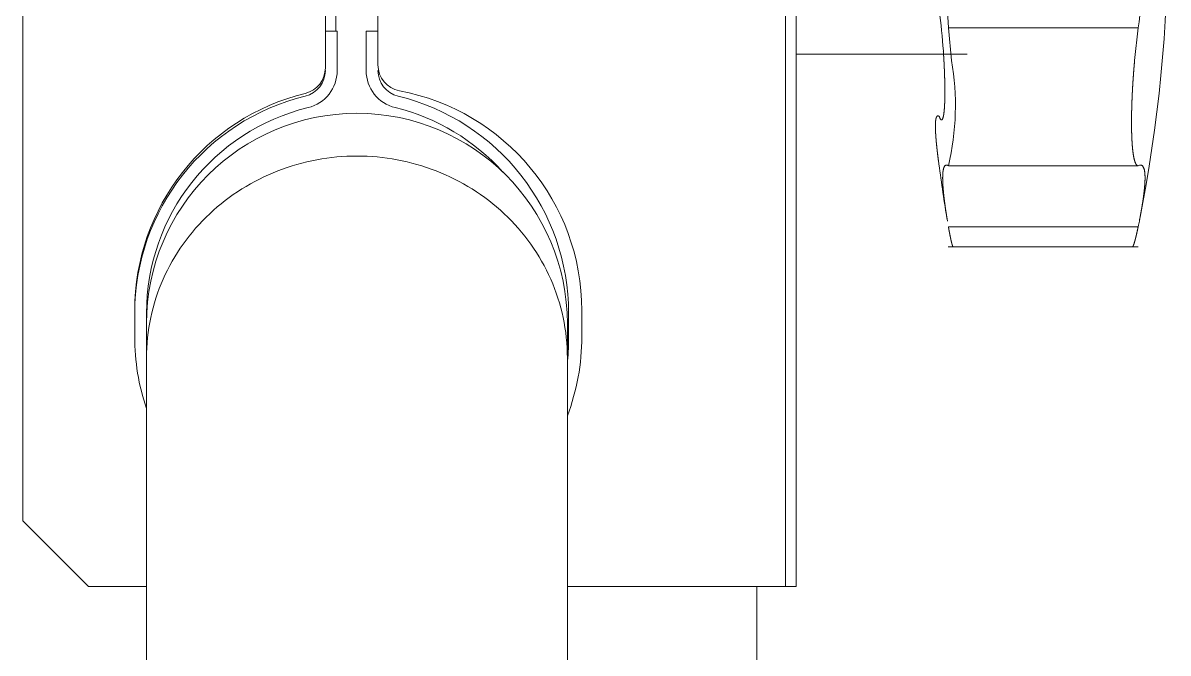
# Model space of a CAD drawing. Header units: millimetres. Extents: x 2179 to 48742, y 3478 to 161002.
# Drawn here: x 22998 to 23085.1, y 147777.7 to 147825.7 of the extents above; entities that cross this region are included whole.
import ezdxf

# ---------------------------------------------------------------- set-up
doc = ezdxf.new("R2010")
doc.units = ezdxf.units.MM
doc.layers.add('0-1', color=7, linetype='Continuous', lineweight=9)
doc.layers.add('2966-1_navrh dispozice stroju-HK_02_dwg-1', color=7, linetype='Continuous', lineweight=9, true_color=0x919191)

# ---------------------------------------------------------------- blocks, each defined once
blk = doc.blocks.new('2966-1_navrh dispozice stroju-HK_02_dwg_SE2255-903773-1NP _ stroje')
at = {"layer": '0-1'}
for p, q in [((-9770.509, -986.339), (-9770.509, -1000.77)), ((-9765.874, -986.339), (-9765.874, -1000.77)), ((-9764.334, -1000.783), (-9764.334, -986.337)), ((-9779.002, -1012.346), (-9779.002, -999.346)), ((-9781.002, -1000.77), (-9778.509, -1000.541))]:
    blk.add_line(p, q, dxfattribs=at)
at = {"layer": '0-1', "flags": 128}
blk.add_lwpolyline([(-9778.509, -986.612), (-9781.002, -986.339), (-9781.002, -1000.77), (-9788.502, -1001.207), (-9796.002, -1000.77), (-9798.494, -1000.541)], dxfattribs=at)
at = {"layer": '0-1'}
for centre, radius, start, end in [((-9788.502, -1097.796), 113.732, 78.76664, 101.23109), ((-9788.401, -1038.593), 52.776, 81.9402, 90.10913), ((-9775.531, -1032.583), 47.241, 78.20487, 78.74071), ((-9775.059, -1019.919), 19.682, 76.63521, 100.09629), ((-9776.096, -1048.103), 47.053, 93.83613, 97.61775), ((-9788.502, -867.658), 135.022, 277.60529, 279.45071), ((-9788.502, -867.658), 135.022, 277.44903, 277.60529)]:
    blk.add_arc(centre, radius, start, end, dxfattribs=at)
for points, knots in [([(-9770.509, -986.339), (-9770.508, -986.364), (-9770.521, -986.4), (-9770.551, -986.44), (-9770.578, -986.465), (-9770.607, -986.487), (-9770.638, -986.507), (-9770.671, -986.525), (-9770.704, -986.541), (-9770.738, -986.556), (-9770.772, -986.569), (-9770.807, -986.582), (-9770.842, -986.594), (-9770.878, -986.605), (-9770.913, -986.615), (-9770.949, -986.625), (-9770.985, -986.635), (-9771.02, -986.643), (-9771.056, -986.652), (-9771.093, -986.66), (-9771.129, -986.667), (-9771.165, -986.675), (-9771.201, -986.682), (-9771.238, -986.688), (-9771.274, -986.695), (-9771.311, -986.701), (-9771.347, -986.707), (-9771.384, -986.713), (-9771.42, -986.718), (-9771.457, -986.723), (-9771.494, -986.728), (-9771.53, -986.733), (-9771.567, -986.738), (-9771.604, -986.743), (-9771.64, -986.747), (-9771.677, -986.751), (-9771.714, -986.755), (-9771.751, -986.759), (-9771.787, -986.763), (-9771.824, -986.767), (-9771.861, -986.77), (-9771.898, -986.774), (-9771.935, -986.777), (-9771.972, -986.78), (-9772.008, -986.783), (-9772.045, -986.786), (-9772.082, -986.789), (-9772.119, -986.792), (-9772.156, -986.795), (-9772.193, -986.797), (-9772.23, -986.8), (-9772.267, -986.802), (-9772.304, -986.805), (-9772.34, -986.807), (-9772.377, -986.809), (-9772.414, -986.811), (-9772.451, -986.813), (-9772.488, -986.815), (-9772.525, -986.817), (-9772.562, -986.819), (-9772.599, -986.821), (-9772.636, -986.822), (-9772.673, -986.824), (-9772.71, -986.825), (-9772.747, -986.827), (-9772.784, -986.828), (-9772.821, -986.83), (-9772.858, -986.831), (-9772.895, -986.832), (-9772.932, -986.833), (-9772.969, -986.834), (-9773.006, -986.835), (-9773.043, -986.836), (-9773.08, -986.837), (-9773.117, -986.838), (-9773.153, -986.839), (-9773.19, -986.84), (-9773.227, -986.84), (-9773.264, -986.841), (-9773.301, -986.842), (-9773.338, -986.842), (-9773.375, -986.843), (-9773.412, -986.843), (-9773.449, -986.844), (-9773.486, -986.844), (-9773.523, -986.844), (-9773.56, -986.845), (-9773.597, -986.845), (-9773.634, -986.845), (-9773.671, -986.845), (-9773.708, -986.846), (-9773.745, -986.846), (-9773.782, -986.846), (-9773.819, -986.846), (-9773.856, -986.846), (-9773.893, -986.846), (-9773.93, -986.845), (-9773.967, -986.845), (-9774.004, -986.845), (-9774.041, -986.845), (-9774.078, -986.845), (-9774.115, -986.844), (-9774.152, -986.844), (-9774.189, -986.844), (-9774.226, -986.843), (-9774.263, -986.843), (-9774.3, -986.842), (-9774.337, -986.842), (-9774.374, -986.841), (-9774.411, -986.841), (-9774.448, -986.84), (-9774.485, -986.839), (-9774.522, -986.839), (-9774.559, -986.838), (-9774.596, -986.837), (-9774.633, -986.836), (-9774.67, -986.836), (-9774.707, -986.835), (-9774.744, -986.834), (-9774.781, -986.833), (-9774.818, -986.832), (-9774.855, -986.831), (-9774.892, -986.83), (-9774.929, -986.829), (-9774.966, -986.828), (-9775.003, -986.827), (-9775.04, -986.826), (-9775.077, -986.825), (-9775.114, -986.824), (-9775.151, -986.822), (-9775.187, -986.821), (-9775.224, -986.82), (-9775.261, -986.819), (-9775.298, -986.817), (-9775.335, -986.816), (-9775.372, -986.815), (-9775.409, -986.813), (-9775.446, -986.812), (-9775.483, -986.81), (-9775.52, -986.809), (-9775.557, -986.807), (-9775.594, -986.806), (-9775.631, -986.804), (-9775.668, -986.803), (-9775.705, -986.801), (-9775.742, -986.8), (-9775.779, -986.798), (-9775.816, -986.796), (-9775.853, -986.795), (-9775.89, -986.793), (-9775.927, -986.791), (-9775.964, -986.789), (-9776.001, -986.788), (-9776.037, -986.786), (-9776.074, -986.784), (-9776.111, -986.782), (-9776.148, -986.78), (-9776.185, -986.778), (-9776.222, -986.776), (-9776.259, -986.774), (-9776.296, -986.772), (-9776.333, -986.77), (-9776.37, -986.768), (-9776.407, -986.766), (-9776.444, -986.764), (-9776.481, -986.762), (-9776.518, -986.76), (-9776.555, -986.758), (-9776.591, -986.755), (-9776.628, -986.753), (-9776.665, -986.751), (-9776.702, -986.749), (-9776.739, -986.746), (-9776.776, -986.744), (-9776.813, -986.742), (-9776.85, -986.739), (-9776.887, -986.737), (-9776.924, -986.735), (-9776.961, -986.732), (-9776.998, -986.73), (-9777.034, -986.727), (-9777.071, -986.725), (-9777.108, -986.722), (-9777.145, -986.72), (-9777.182, -986.717), (-9777.219, -986.715), (-9777.256, -986.712), (-9777.293, -986.71), (-9777.33, -986.707), (-9777.367, -986.704), (-9777.403, -986.702), (-9777.44, -986.699), (-9777.477, -986.696), (-9777.514, -986.694), (-9777.551, -986.691), (-9777.588, -986.688), (-9777.625, -986.685), (-9777.662, -986.683), (-9777.698, -986.68), (-9777.735, -986.677), (-9777.772, -986.674), (-9777.809, -986.671), (-9777.846, -986.668), (-9777.883, -986.665), (-9777.92, -986.662), (-9777.957, -986.659), (-9777.993, -986.656), (-9778.03, -986.653), (-9778.067, -986.65), (-9778.104, -986.647), (-9778.141, -986.644), (-9778.178, -986.641), (-9778.215, -986.637), (-9778.251, -986.634), (-9778.288, -986.631), (-9778.325, -986.628), (-9778.362, -986.625), (-9778.399, -986.621), (-9778.448, -986.617), (-9778.485, -986.614), (-9778.509, -986.612)], [0, 0, 0, 0, 0.009073, 0.013611, 0.018153, 0.022697, 0.027242, 0.031787, 0.036332, 0.040878, 0.045423, 0.049969, 0.054514, 0.05906, 0.063605, 0.068151, 0.072696, 0.077242, 0.081788, 0.086333, 0.090879, 0.095424, 0.09997, 0.104516, 0.109061, 0.113607, 0.118152, 0.122698, 0.127244, 0.131789, 0.136335, 0.140881, 0.145426, 0.149972, 0.154517, 0.159063, 0.163609, 0.168154, 0.1727, 0.177245, 0.181791, 0.186337, 0.190882, 0.195428, 0.199973, 0.204519, 0.209065, 0.21361, 0.218156, 0.222701, 0.227247, 0.231793, 0.236338, 0.240884, 0.245429, 0.249975, 0.254521, 0.259066, 0.263612, 0.268158, 0.272703, 0.277249, 0.281794, 0.28634, 0.290886, 0.295431, 0.299977, 0.304522, 0.309068, 0.313614, 0.318159, 0.322705, 0.32725, 0.331796, 0.336342, 0.340887, 0.345433, 0.349978, 0.354524, 0.35907, 0.363615, 0.368161, 0.372706, 0.377252, 0.381798, 0.386343, 0.390889, 0.395434, 0.39998, 0.404526, 0.409071, 0.413617, 0.418163, 0.422708, 0.427254, 0.431799, 0.436345, 0.440891, 0.445436, 0.449982, 0.454527, 0.459073, 0.463619, 0.468164, 0.47271, 0.477255, 0.481801, 0.486347, 0.490892, 0.495438, 0.499983, 0.504529, 0.509075, 0.51362, 0.518166, 0.522711, 0.527257, 0.531803, 0.536348, 0.540894, 0.545439, 0.549985, 0.554531, 0.559076, 0.563622, 0.568167, 0.572713, 0.577259, 0.581804, 0.58635, 0.590896, 0.595441, 0.599987, 0.604532, 0.609078, 0.613624, 0.618169, 0.622715, 0.62726, 0.631806, 0.636352, 0.640897, 0.645443, 0.649988, 0.654534, 0.65908, 0.663625, 0.668171, 0.672716, 0.677262, 0.681808, 0.686353, 0.690899, 0.695444, 0.69999, 0.704536, 0.709081, 0.713627, 0.718172, 0.722718, 0.727264, 0.731809, 0.736355, 0.7409, 0.745446, 0.749992, 0.754537, 0.759083, 0.763629, 0.768174, 0.77272, 0.777265, 0.781811, 0.786357, 0.790902, 0.795448, 0.799993, 0.804539, 0.809085, 0.81363, 0.818176, 0.822721, 0.827267, 0.831813, 0.836358, 0.840904, 0.845449, 0.849995, 0.854541, 0.859086, 0.863632, 0.868177, 0.872723, 0.877269, 0.881814, 0.88636, 0.890905, 0.895451, 0.899997, 0.904542, 0.909088, 0.913633, 0.918179, 0.922725, 0.92727, 0.931816, 0.936362, 0.940907, 0.945453, 0.949998, 0.954544, 0.95909, 0.963635, 0.968181, 0.972726, 0.977272, 0.981818, 0.986363, 0.990909, 1, 1, 1, 1]), ([(-9770.509, -986.339), (-9770.527, -986.305), (-9770.55, -986.251), (-9770.562, -986.175), (-9770.557, -986.117), (-9770.536, -986.062), (-9770.502, -986.016), (-9770.458, -985.978), (-9770.409, -985.947), (-9770.357, -985.922), (-9770.303, -985.901), (-9770.248, -985.884), (-9770.192, -985.87), (-9770.136, -985.859), (-9770.079, -985.849), (-9770.022, -985.841), (-9769.964, -985.835), (-9769.907, -985.83), (-9769.849, -985.825), (-9769.792, -985.822), (-9769.734, -985.82), (-9769.676, -985.819), (-9769.619, -985.818), (-9769.561, -985.818), (-9769.503, -985.818), (-9769.446, -985.819), (-9769.388, -985.821), (-9769.331, -985.823), (-9769.273, -985.825), (-9769.215, -985.828), (-9769.158, -985.832), (-9769.1, -985.835), (-9769.043, -985.839), (-9768.985, -985.844), (-9768.928, -985.848), (-9768.87, -985.853), (-9768.813, -985.858), (-9768.755, -985.864), (-9768.698, -985.87), (-9768.641, -985.875), (-9768.583, -985.882), (-9768.526, -985.888), (-9768.469, -985.895), (-9768.411, -985.902), (-9768.354, -985.909), (-9768.297, -985.916), (-9768.24, -985.923), (-9768.183, -985.931), (-9768.125, -985.938), (-9768.068, -985.946), (-9768.011, -985.954), (-9767.954, -985.963), (-9767.897, -985.971), (-9767.84, -985.979), (-9767.783, -985.988), (-9767.726, -985.997), (-9767.669, -986.006), (-9767.612, -986.015), (-9767.555, -986.024), (-9767.498, -986.033), (-9767.441, -986.043), (-9767.384, -986.052), (-9767.328, -986.062), (-9767.271, -986.071), (-9767.214, -986.081), (-9767.157, -986.091), (-9767.1, -986.101), (-9767.044, -986.111), (-9766.987, -986.121), (-9766.93, -986.132), (-9766.873, -986.142), (-9766.817, -986.153), (-9766.76, -986.163), (-9766.703, -986.174), (-9766.647, -986.185), (-9766.59, -986.196), (-9766.533, -986.207), (-9766.477, -986.218), (-9766.401, -986.232), (-9766.345, -986.243), (-9766.307, -986.251)], [0, 0, 0, 0, 0.024989, 0.037472, 0.049945, 0.062415, 0.074891, 0.087376, 0.099869, 0.112367, 0.124866, 0.137367, 0.149868, 0.162369, 0.174871, 0.187373, 0.199875, 0.212376, 0.224878, 0.23738, 0.249882, 0.262384, 0.274886, 0.287388, 0.29989, 0.312392, 0.324894, 0.337396, 0.349898, 0.3624, 0.374902, 0.387404, 0.399906, 0.412408, 0.42491, 0.437412, 0.449914, 0.462416, 0.474918, 0.48742, 0.499921, 0.512423, 0.524925, 0.537427, 0.549929, 0.562431, 0.574933, 0.587435, 0.599937, 0.612439, 0.624941, 0.637443, 0.649945, 0.662447, 0.674949, 0.687451, 0.699953, 0.712455, 0.724957, 0.737459, 0.749961, 0.762463, 0.774965, 0.787467, 0.799969, 0.812471, 0.824973, 0.837475, 0.849976, 0.862478, 0.87498, 0.887482, 0.899984, 0.912486, 0.924988, 0.93749, 0.949992, 0.962494, 0.974996, 1, 1, 1, 1]), ([(-9764.334, -986.786), (-9764.334, -986.777), (-9764.342, -986.766), (-9764.355, -986.755), (-9764.366, -986.747), (-9764.376, -986.74), (-9764.388, -986.734), (-9764.399, -986.728), (-9764.41, -986.722), (-9764.422, -986.717), (-9764.434, -986.712), (-9764.445, -986.706), (-9764.457, -986.701), (-9764.469, -986.697), (-9764.481, -986.692), (-9764.493, -986.687), (-9764.505, -986.683), (-9764.517, -986.678), (-9764.529, -986.674), (-9764.541, -986.67), (-9764.554, -986.666), (-9764.566, -986.661), (-9764.578, -986.657), (-9764.59, -986.653), (-9764.602, -986.649), (-9764.614, -986.645), (-9764.627, -986.642), (-9764.639, -986.638), (-9764.651, -986.634), (-9764.664, -986.63), (-9764.676, -986.626), (-9764.688, -986.623), (-9764.7, -986.619), (-9764.713, -986.615), (-9764.725, -986.612), (-9764.737, -986.608), (-9764.75, -986.605), (-9764.762, -986.601), (-9764.774, -986.598), (-9764.787, -986.594), (-9764.799, -986.591), (-9764.812, -986.587), (-9764.824, -986.584), (-9764.836, -986.58), (-9764.849, -986.577), (-9764.861, -986.574), (-9764.873, -986.57), (-9764.886, -986.567), (-9764.898, -986.564), (-9764.911, -986.561), (-9764.923, -986.557), (-9764.936, -986.554), (-9764.948, -986.551), (-9764.96, -986.548), (-9764.973, -986.544), (-9764.985, -986.541), (-9764.998, -986.538), (-9765.01, -986.535), (-9765.023, -986.532), (-9765.035, -986.529), (-9765.048, -986.526), (-9765.06, -986.522), (-9765.072, -986.519), (-9765.085, -986.516), (-9765.097, -986.513), (-9765.11, -986.51), (-9765.122, -986.507), (-9765.135, -986.504), (-9765.147, -986.501), (-9765.16, -986.498), (-9765.172, -986.495), (-9765.185, -986.492), (-9765.197, -986.489), (-9765.21, -986.486), (-9765.222, -986.483), (-9765.235, -986.48), (-9765.247, -986.477), (-9765.26, -986.474), (-9765.272, -986.471), (-9765.285, -986.469), (-9765.297, -986.466), (-9765.31, -986.463), (-9765.322, -986.46), (-9765.335, -986.457), (-9765.347, -986.454), (-9765.36, -986.451), (-9765.372, -986.448), (-9765.385, -986.445), (-9765.397, -986.443), (-9765.41, -986.44), (-9765.422, -986.437), (-9765.435, -986.434), (-9765.447, -986.431), (-9765.46, -986.429), (-9765.473, -986.426), (-9765.485, -986.423), (-9765.498, -986.42), (-9765.51, -986.417), (-9765.523, -986.415), (-9765.535, -986.412), (-9765.548, -986.409), (-9765.56, -986.406), (-9765.573, -986.404), (-9765.585, -986.401), (-9765.598, -986.398), (-9765.61, -986.395), (-9765.623, -986.393), (-9765.636, -986.39), (-9765.648, -986.387), (-9765.661, -986.385), (-9765.673, -986.382), (-9765.686, -986.379), (-9765.698, -986.376), (-9765.711, -986.374), (-9765.723, -986.371), (-9765.736, -986.368), (-9765.749, -986.366), (-9765.761, -986.363), (-9765.774, -986.36), (-9765.786, -986.358), (-9765.799, -986.355), (-9765.811, -986.352), (-9765.824, -986.35), (-9765.836, -986.347), (-9765.853, -986.343), (-9765.866, -986.341), (-9765.874, -986.339)], [0, 0, 0, 0, 0.015792, 0.023724, 0.03166, 0.039597, 0.047535, 0.055472, 0.063409, 0.071347, 0.079284, 0.087221, 0.095159, 0.103096, 0.111033, 0.11897, 0.126908, 0.134845, 0.142782, 0.150719, 0.158657, 0.166594, 0.174531, 0.182468, 0.190405, 0.198343, 0.20628, 0.214217, 0.222154, 0.230092, 0.238029, 0.245966, 0.253903, 0.26184, 0.269778, 0.277715, 0.285652, 0.293589, 0.301526, 0.309464, 0.317401, 0.325338, 0.333275, 0.341212, 0.34915, 0.357087, 0.365024, 0.372961, 0.380898, 0.388836, 0.396773, 0.40471, 0.412647, 0.420584, 0.428522, 0.436459, 0.444396, 0.452333, 0.46027, 0.468208, 0.476145, 0.484082, 0.492019, 0.499956, 0.507894, 0.515831, 0.523768, 0.531705, 0.539642, 0.54758, 0.555517, 0.563454, 0.571391, 0.579328, 0.587266, 0.595203, 0.60314, 0.611077, 0.619014, 0.626952, 0.634889, 0.642826, 0.650763, 0.6587, 0.666638, 0.674575, 0.682512, 0.690449, 0.698386, 0.706324, 0.714261, 0.722198, 0.730135, 0.738072, 0.74601, 0.753947, 0.761884, 0.769821, 0.777758, 0.785696, 0.793633, 0.80157, 0.809507, 0.817444, 0.825382, 0.833319, 0.841256, 0.849193, 0.85713, 0.865068, 0.873005, 0.880942, 0.888879, 0.896816, 0.904754, 0.912691, 0.920628, 0.928565, 0.936502, 0.94444, 0.952377, 0.960314, 0.968251, 0.976188, 0.984126, 1, 1, 1, 1]), ([(-9765.874, -1000.77), (-9765.87, -1000.769), (-9765.864, -1000.768), (-9765.856, -1000.767), (-9765.849, -1000.765), (-9765.843, -1000.764), (-9765.837, -1000.763), (-9765.831, -1000.762), (-9765.825, -1000.761), (-9765.818, -1000.76), (-9765.812, -1000.759), (-9765.806, -1000.758), (-9765.8, -1000.757), (-9765.794, -1000.756), (-9765.788, -1000.754), (-9765.781, -1000.753), (-9765.775, -1000.752), (-9765.769, -1000.751), (-9765.763, -1000.75), (-9765.757, -1000.749), (-9765.75, -1000.748), (-9765.744, -1000.747), (-9765.738, -1000.746), (-9765.732, -1000.745), (-9765.726, -1000.743), (-9765.719, -1000.742), (-9765.713, -1000.741), (-9765.707, -1000.74), (-9765.701, -1000.739), (-9765.695, -1000.738), (-9765.689, -1000.737), (-9765.682, -1000.736), (-9765.676, -1000.735), (-9765.67, -1000.733), (-9765.664, -1000.732), (-9765.658, -1000.731), (-9765.651, -1000.73), (-9765.645, -1000.729), (-9765.639, -1000.728), (-9765.633, -1000.727), (-9765.627, -1000.726), (-9765.621, -1000.725), (-9765.614, -1000.723), (-9765.608, -1000.722), (-9765.602, -1000.721), (-9765.596, -1000.72), (-9765.59, -1000.719), (-9765.583, -1000.718), (-9765.577, -1000.717), (-9765.571, -1000.715), (-9765.565, -1000.714), (-9765.559, -1000.713), (-9765.553, -1000.712), (-9765.546, -1000.711), (-9765.54, -1000.71), (-9765.534, -1000.709), (-9765.528, -1000.707), (-9765.522, -1000.706), (-9765.515, -1000.705), (-9765.509, -1000.704), (-9765.503, -1000.703), (-9765.497, -1000.702), (-9765.491, -1000.701), (-9765.485, -1000.699), (-9765.478, -1000.698), (-9765.472, -1000.697), (-9765.466, -1000.696), (-9765.46, -1000.695), (-9765.454, -1000.694), (-9765.447, -1000.693), (-9765.441, -1000.691), (-9765.435, -1000.69), (-9765.429, -1000.689), (-9765.423, -1000.688), (-9765.417, -1000.687), (-9765.41, -1000.686), (-9765.404, -1000.684), (-9765.398, -1000.683), (-9765.392, -1000.682), (-9765.386, -1000.681), (-9765.38, -1000.68), (-9765.373, -1000.678), (-9765.367, -1000.677), (-9765.361, -1000.676), (-9765.355, -1000.675), (-9765.349, -1000.674), (-9765.343, -1000.673), (-9765.336, -1000.671), (-9765.33, -1000.67), (-9765.324, -1000.669), (-9765.318, -1000.668), (-9765.312, -1000.667), (-9765.306, -1000.665), (-9765.299, -1000.664), (-9765.293, -1000.663), (-9765.287, -1000.662), (-9765.281, -1000.661), (-9765.275, -1000.659), (-9765.268, -1000.658), (-9765.262, -1000.657), (-9765.256, -1000.656), (-9765.25, -1000.655), (-9765.244, -1000.653), (-9765.238, -1000.652), (-9765.232, -1000.651), (-9765.225, -1000.65), (-9765.219, -1000.649), (-9765.213, -1000.647), (-9765.207, -1000.646), (-9765.201, -1000.645), (-9765.195, -1000.644), (-9765.188, -1000.642), (-9765.182, -1000.641), (-9765.176, -1000.64), (-9765.17, -1000.639), (-9765.164, -1000.637), (-9765.158, -1000.636), (-9765.151, -1000.635), (-9765.145, -1000.634), (-9765.139, -1000.632), (-9765.133, -1000.631), (-9765.127, -1000.63), (-9765.121, -1000.629), (-9765.114, -1000.627), (-9765.108, -1000.626), (-9765.102, -1000.625), (-9765.096, -1000.624), (-9765.09, -1000.622), (-9765.084, -1000.621), (-9765.078, -1000.62), (-9765.071, -1000.619), (-9765.065, -1000.617), (-9765.059, -1000.616), (-9765.053, -1000.615), (-9765.047, -1000.613), (-9765.041, -1000.612), (-9765.034, -1000.611), (-9765.028, -1000.61), (-9765.022, -1000.608), (-9765.016, -1000.607), (-9765.01, -1000.606), (-9765.004, -1000.604), (-9764.998, -1000.603), (-9764.991, -1000.602), (-9764.985, -1000.601), (-9764.979, -1000.599), (-9764.973, -1000.598), (-9764.967, -1000.597), (-9764.961, -1000.595), (-9764.955, -1000.594), (-9764.948, -1000.593), (-9764.942, -1000.591), (-9764.936, -1000.59), (-9764.93, -1000.589), (-9764.924, -1000.587), (-9764.918, -1000.586), (-9764.912, -1000.585), (-9764.905, -1000.583), (-9764.899, -1000.582), (-9764.893, -1000.58), (-9764.887, -1000.579), (-9764.881, -1000.578), (-9764.875, -1000.576), (-9764.869, -1000.575), (-9764.862, -1000.574), (-9764.856, -1000.572), (-9764.85, -1000.571), (-9764.844, -1000.569), (-9764.838, -1000.568), (-9764.832, -1000.567), (-9764.826, -1000.565), (-9764.82, -1000.564), (-9764.813, -1000.562), (-9764.807, -1000.561), (-9764.801, -1000.56), (-9764.795, -1000.558), (-9764.789, -1000.557), (-9764.783, -1000.555), (-9764.777, -1000.554), (-9764.771, -1000.552), (-9764.765, -1000.551), (-9764.758, -1000.55), (-9764.752, -1000.548), (-9764.746, -1000.547), (-9764.74, -1000.545), (-9764.734, -1000.544), (-9764.728, -1000.542), (-9764.722, -1000.541), (-9764.716, -1000.539), (-9764.71, -1000.538), (-9764.703, -1000.536), (-9764.697, -1000.535), (-9764.691, -1000.533), (-9764.685, -1000.532), (-9764.679, -1000.53), (-9764.673, -1000.529), (-9764.667, -1000.527), (-9764.661, -1000.525), (-9764.655, -1000.524), (-9764.649, -1000.522), (-9764.643, -1000.521), (-9764.636, -1000.519), (-9764.63, -1000.518), (-9764.624, -1000.516), (-9764.618, -1000.514), (-9764.612, -1000.513), (-9764.606, -1000.511), (-9764.6, -1000.509), (-9764.594, -1000.508), (-9764.588, -1000.506), (-9764.582, -1000.504), (-9764.576, -1000.503), (-9764.57, -1000.501), (-9764.564, -1000.499), (-9764.558, -1000.498), (-9764.552, -1000.496), (-9764.546, -1000.494), (-9764.54, -1000.492), (-9764.533, -1000.491), (-9764.527, -1000.489), (-9764.521, -1000.487), (-9764.515, -1000.485), (-9764.509, -1000.483), (-9764.503, -1000.482), (-9764.497, -1000.48), (-9764.491, -1000.478), (-9764.485, -1000.476), (-9764.479, -1000.474), (-9764.474, -1000.472), (-9764.468, -1000.47), (-9764.462, -1000.468), (-9764.456, -1000.466), (-9764.45, -1000.464), (-9764.444, -1000.462), (-9764.438, -1000.46), (-9764.432, -1000.457), (-9764.426, -1000.455), (-9764.42, -1000.453), (-9764.414, -1000.451), (-9764.409, -1000.448), (-9764.403, -1000.446), (-9764.397, -1000.443), (-9764.391, -1000.441), (-9764.386, -1000.438), (-9764.38, -1000.436), (-9764.374, -1000.433), (-9764.369, -1000.43), (-9764.363, -1000.427), (-9764.358, -1000.423), (-9764.353, -1000.42), (-9764.348, -1000.416), (-9764.343, -1000.412), (-9764.337, -1000.406), (-9764.334, -1000.4), (-9764.334, -1000.396)], [0, 0, 0, 0, 0.007874, 0.011811, 0.015749, 0.019686, 0.023623, 0.02756, 0.031497, 0.035434, 0.039372, 0.043309, 0.047246, 0.051183, 0.05512, 0.059057, 0.062995, 0.066932, 0.070869, 0.074806, 0.078743, 0.08268, 0.086618, 0.090555, 0.094492, 0.098429, 0.102366, 0.106303, 0.110241, 0.114178, 0.118115, 0.122052, 0.125989, 0.129926, 0.133864, 0.137801, 0.141738, 0.145675, 0.149612, 0.153549, 0.157487, 0.161424, 0.165361, 0.169298, 0.173235, 0.177172, 0.18111, 0.185047, 0.188984, 0.192921, 0.196858, 0.200795, 0.204732, 0.20867, 0.212607, 0.216544, 0.220481, 0.224418, 0.228355, 0.232293, 0.23623, 0.240167, 0.244104, 0.248041, 0.251978, 0.255916, 0.259853, 0.26379, 0.267727, 0.271664, 0.275601, 0.279539, 0.283476, 0.287413, 0.29135, 0.295287, 0.299224, 0.303162, 0.307099, 0.311036, 0.314973, 0.31891, 0.322847, 0.326785, 0.330722, 0.334659, 0.338596, 0.342533, 0.34647, 0.350408, 0.354345, 0.358282, 0.362219, 0.366156, 0.370093, 0.374031, 0.377968, 0.381905, 0.385842, 0.389779, 0.393716, 0.397653, 0.401591, 0.405528, 0.409465, 0.413402, 0.417339, 0.421276, 0.425214, 0.429151, 0.433088, 0.437025, 0.440962, 0.444899, 0.448837, 0.452774, 0.456711, 0.460648, 0.464585, 0.468522, 0.47246, 0.476397, 0.480334, 0.484271, 0.488208, 0.492145, 0.496083, 0.50002, 0.503957, 0.507894, 0.511831, 0.515768, 0.519706, 0.523643, 0.52758, 0.531517, 0.535454, 0.539391, 0.543329, 0.547266, 0.551203, 0.55514, 0.559077, 0.563014, 0.566952, 0.570889, 0.574826, 0.578763, 0.5827, 0.586637, 0.590574, 0.594512, 0.598449, 0.602386, 0.606323, 0.61026, 0.614197, 0.618135, 0.622072, 0.626009, 0.629946, 0.633883, 0.63782, 0.641758, 0.645695, 0.649632, 0.653569, 0.657506, 0.661443, 0.665381, 0.669318, 0.673255, 0.677192, 0.681129, 0.685066, 0.689004, 0.692941, 0.696878, 0.700815, 0.704752, 0.708689, 0.712627, 0.716564, 0.720501, 0.724438, 0.728375, 0.732312, 0.73625, 0.740187, 0.744124, 0.748061, 0.751998, 0.755935, 0.759873, 0.76381, 0.767747, 0.771684, 0.775621, 0.779558, 0.783496, 0.787433, 0.79137, 0.795307, 0.799244, 0.803181, 0.807119, 0.811056, 0.814993, 0.81893, 0.822867, 0.826804, 0.830741, 0.834679, 0.838616, 0.842553, 0.84649, 0.850427, 0.854364, 0.858302, 0.862239, 0.866176, 0.870113, 0.87405, 0.877987, 0.881925, 0.885862, 0.889799, 0.893736, 0.897673, 0.90161, 0.905548, 0.909485, 0.913422, 0.917359, 0.921296, 0.925233, 0.929171, 0.933108, 0.937045, 0.940982, 0.944919, 0.948856, 0.952794, 0.956731, 0.960668, 0.964605, 0.968542, 0.972479, 0.976416, 0.980353, 0.98429, 0.988226, 0.992159, 1, 1, 1, 1]), ([(-9774.252, -1001.466), (-9774.239, -1001.46), (-9774.218, -1001.453), (-9774.19, -1001.442), (-9774.17, -1001.433), (-9774.149, -1001.425), (-9774.129, -1001.415), (-9774.109, -1001.405), (-9774.09, -1001.395), (-9774.071, -1001.384), (-9774.052, -1001.372), (-9774.034, -1001.359), (-9774.018, -1001.344), (-9774.004, -1001.327), (-9773.994, -1001.306), (-9773.994, -1001.283), (-9774.004, -1001.263), (-9774.019, -1001.247), (-9774.037, -1001.234), (-9774.056, -1001.222), (-9774.076, -1001.213), (-9774.096, -1001.204), (-9774.117, -1001.196), (-9774.138, -1001.189), (-9774.159, -1001.182), (-9774.18, -1001.176), (-9774.202, -1001.17), (-9774.223, -1001.164), (-9774.245, -1001.159), (-9774.266, -1001.154), (-9774.288, -1001.15), (-9774.31, -1001.145), (-9774.331, -1001.141), (-9774.353, -1001.137), (-9774.375, -1001.133), (-9774.397, -1001.13), (-9774.419, -1001.126), (-9774.441, -1001.123), (-9774.463, -1001.12), (-9774.485, -1001.116), (-9774.506, -1001.113), (-9774.528, -1001.111), (-9774.55, -1001.108), (-9774.572, -1001.105), (-9774.594, -1001.102), (-9774.616, -1001.1), (-9774.639, -1001.097), (-9774.661, -1001.095), (-9774.683, -1001.093), (-9774.705, -1001.091), (-9774.727, -1001.089), (-9774.749, -1001.087), (-9774.771, -1001.085), (-9774.793, -1001.083), (-9774.815, -1001.081), (-9774.837, -1001.079), (-9774.859, -1001.077), (-9774.881, -1001.076), (-9774.903, -1001.074), (-9774.926, -1001.072), (-9774.948, -1001.071), (-9774.97, -1001.069), (-9774.992, -1001.068), (-9775.014, -1001.067), (-9775.036, -1001.065), (-9775.058, -1001.064), (-9775.08, -1001.063), (-9775.103, -1001.062), (-9775.125, -1001.06), (-9775.147, -1001.059), (-9775.169, -1001.058), (-9775.191, -1001.057), (-9775.213, -1001.056), (-9775.235, -1001.055), (-9775.257, -1001.054), (-9775.28, -1001.053), (-9775.302, -1001.053), (-9775.324, -1001.052), (-9775.346, -1001.051), (-9775.368, -1001.05), (-9775.39, -1001.049), (-9775.413, -1001.049), (-9775.435, -1001.048), (-9775.457, -1001.047), (-9775.479, -1001.047), (-9775.501, -1001.046), (-9775.523, -1001.046), (-9775.545, -1001.045), (-9775.568, -1001.044), (-9775.59, -1001.044), (-9775.612, -1001.043), (-9775.634, -1001.043), (-9775.656, -1001.043), (-9775.678, -1001.042), (-9775.701, -1001.042), (-9775.723, -1001.041), (-9775.745, -1001.041), (-9775.767, -1001.041), (-9775.789, -1001.04), (-9775.811, -1001.04), (-9775.834, -1001.04), (-9775.856, -1001.04), (-9775.878, -1001.039), (-9775.9, -1001.039), (-9775.922, -1001.039), (-9775.944, -1001.039), (-9775.967, -1001.039), (-9775.989, -1001.039), (-9776.011, -1001.039), (-9776.033, -1001.038), (-9776.055, -1001.038), (-9776.077, -1001.038), (-9776.1, -1001.038), (-9776.122, -1001.038), (-9776.144, -1001.038), (-9776.166, -1001.038), (-9776.188, -1001.038), (-9776.21, -1001.038), (-9776.233, -1001.038), (-9776.255, -1001.039), (-9776.277, -1001.039), (-9776.299, -1001.039), (-9776.321, -1001.039), (-9776.343, -1001.039), (-9776.366, -1001.039), (-9776.388, -1001.039), (-9776.41, -1001.04), (-9776.432, -1001.04), (-9776.454, -1001.04), (-9776.476, -1001.04), (-9776.498, -1001.04), (-9776.521, -1001.041), (-9776.543, -1001.041), (-9776.565, -1001.041), (-9776.587, -1001.042), (-9776.609, -1001.042), (-9776.631, -1001.042), (-9776.654, -1001.043), (-9776.676, -1001.043), (-9776.698, -1001.043), (-9776.72, -1001.044), (-9776.742, -1001.044), (-9776.764, -1001.044), (-9776.787, -1001.045), (-9776.809, -1001.045), (-9776.831, -1001.046), (-9776.853, -1001.046), (-9776.875, -1001.047), (-9776.897, -1001.047), (-9776.92, -1001.048), (-9776.942, -1001.048), (-9776.964, -1001.049), (-9776.986, -1001.049), (-9777.008, -1001.05), (-9777.03, -1001.05), (-9777.052, -1001.051), (-9777.075, -1001.051), (-9777.097, -1001.052), (-9777.119, -1001.052), (-9777.141, -1001.053), (-9777.163, -1001.054), (-9777.185, -1001.054), (-9777.208, -1001.055), (-9777.23, -1001.056), (-9777.252, -1001.056), (-9777.274, -1001.057), (-9777.296, -1001.058), (-9777.318, -1001.058), (-9777.341, -1001.059), (-9777.363, -1001.06), (-9777.385, -1001.06), (-9777.407, -1001.061), (-9777.429, -1001.062), (-9777.451, -1001.063), (-9777.473, -1001.063), (-9777.496, -1001.064), (-9777.518, -1001.065), (-9777.54, -1001.066), (-9777.562, -1001.067), (-9777.584, -1001.067), (-9777.606, -1001.068), (-9777.628, -1001.069), (-9777.651, -1001.07), (-9777.673, -1001.071), (-9777.695, -1001.072), (-9777.717, -1001.072), (-9777.739, -1001.073), (-9777.761, -1001.074), (-9777.784, -1001.075), (-9777.806, -1001.076), (-9777.828, -1001.077), (-9777.85, -1001.078), (-9777.872, -1001.079), (-9777.894, -1001.08), (-9777.916, -1001.081), (-9777.939, -1001.082), (-9777.961, -1001.083), (-9777.983, -1001.084), (-9778.005, -1001.085), (-9778.027, -1001.086), (-9778.049, -1001.087), (-9778.071, -1001.088), (-9778.094, -1001.089), (-9778.116, -1001.09), (-9778.138, -1001.091), (-9778.16, -1001.092), (-9778.182, -1001.093), (-9778.204, -1001.094), (-9778.226, -1001.095), (-9778.248, -1001.096), (-9778.271, -1001.097), (-9778.293, -1001.099), (-9778.315, -1001.1), (-9778.337, -1001.101), (-9778.359, -1001.102), (-9778.381, -1001.103), (-9778.403, -1001.104), (-9778.426, -1001.105), (-9778.448, -1001.107), (-9778.47, -1001.108), (-9778.492, -1001.109), (-9778.514, -1001.11), (-9778.536, -1001.111), (-9778.558, -1001.113), (-9778.58, -1001.114), (-9778.603, -1001.115), (-9778.625, -1001.116), (-9778.647, -1001.118), (-9778.669, -1001.119), (-9778.691, -1001.12), (-9778.713, -1001.122), (-9778.735, -1001.123), (-9778.757, -1001.124), (-9778.78, -1001.126), (-9778.802, -1001.127), (-9778.824, -1001.128), (-9778.846, -1001.13), (-9778.868, -1001.131), (-9778.89, -1001.132), (-9778.912, -1001.134), (-9778.934, -1001.135), (-9778.957, -1001.137), (-9778.979, -1001.138), (-9779.001, -1001.14), (-9779.023, -1001.141), (-9779.045, -1001.142), (-9779.067, -1001.144), (-9779.089, -1001.145), (-9779.111, -1001.147), (-9779.134, -1001.148), (-9779.156, -1001.15), (-9779.178, -1001.151), (-9779.207, -1001.153), (-9779.229, -1001.155), (-9779.244, -1001.156)], [0, 0, 0, 0, 0.007875, 0.011812, 0.01575, 0.019687, 0.023624, 0.027561, 0.031499, 0.035436, 0.039373, 0.043309, 0.047243, 0.051172, 0.05509, 0.059002, 0.062917, 0.066843, 0.070776, 0.074712, 0.078649, 0.082586, 0.086523, 0.09046, 0.094398, 0.098335, 0.102272, 0.10621, 0.110147, 0.114084, 0.118022, 0.121959, 0.125897, 0.129834, 0.133771, 0.137709, 0.141646, 0.145584, 0.149521, 0.153458, 0.157396, 0.161333, 0.165271, 0.169208, 0.173145, 0.177083, 0.18102, 0.184958, 0.188895, 0.192832, 0.19677, 0.200707, 0.204645, 0.208582, 0.212519, 0.216457, 0.220394, 0.224332, 0.228269, 0.232206, 0.236144, 0.240081, 0.244019, 0.247956, 0.251893, 0.255831, 0.259768, 0.263706, 0.267643, 0.271581, 0.275518, 0.279455, 0.283393, 0.28733, 0.291268, 0.295205, 0.299142, 0.30308, 0.307017, 0.310955, 0.314892, 0.318829, 0.322767, 0.326704, 0.330642, 0.334579, 0.338516, 0.342454, 0.346391, 0.350329, 0.354266, 0.358203, 0.362141, 0.366078, 0.370016, 0.373953, 0.37789, 0.381828, 0.385765, 0.389703, 0.39364, 0.397577, 0.401515, 0.405452, 0.40939, 0.413327, 0.417264, 0.421202, 0.425139, 0.429077, 0.433014, 0.436951, 0.440889, 0.444826, 0.448764, 0.452701, 0.456638, 0.460576, 0.464513, 0.468451, 0.472388, 0.476325, 0.480263, 0.4842, 0.488138, 0.492075, 0.496012, 0.49995, 0.503887, 0.507825, 0.511762, 0.515699, 0.519637, 0.523574, 0.527512, 0.531449, 0.535386, 0.539324, 0.543261, 0.547199, 0.551136, 0.555073, 0.559011, 0.562948, 0.566886, 0.570823, 0.574761, 0.578698, 0.582635, 0.586573, 0.59051, 0.594448, 0.598385, 0.602322, 0.60626, 0.610197, 0.614135, 0.618072, 0.622009, 0.625947, 0.629884, 0.633822, 0.637759, 0.641696, 0.645634, 0.649571, 0.653509, 0.657446, 0.661383, 0.665321, 0.669258, 0.673196, 0.677133, 0.68107, 0.685008, 0.688945, 0.692883, 0.69682, 0.700757, 0.704695, 0.708632, 0.71257, 0.716507, 0.720444, 0.724382, 0.728319, 0.732257, 0.736194, 0.740131, 0.744069, 0.748006, 0.751944, 0.755881, 0.759818, 0.763756, 0.767693, 0.771631, 0.775568, 0.779505, 0.783443, 0.78738, 0.791318, 0.795255, 0.799192, 0.80313, 0.807067, 0.811005, 0.814942, 0.818879, 0.822817, 0.826754, 0.830692, 0.834629, 0.838566, 0.842504, 0.846441, 0.850379, 0.854316, 0.858254, 0.862191, 0.866128, 0.870066, 0.874003, 0.877941, 0.881878, 0.885815, 0.889753, 0.89369, 0.897628, 0.901565, 0.905502, 0.90944, 0.913377, 0.917315, 0.921252, 0.925189, 0.929127, 0.933064, 0.937002, 0.940939, 0.944876, 0.948814, 0.952751, 0.956689, 0.960626, 0.964563, 0.968501, 0.972438, 0.976376, 0.980313, 0.98425, 0.988188, 0.992125, 1, 1, 1, 1]), ([(-9766.307, -1000.844), (-9766.336, -1000.848), (-9766.379, -1000.856), (-9766.436, -1000.865), (-9766.479, -1000.872), (-9766.523, -1000.879), (-9766.566, -1000.886), (-9766.609, -1000.893), (-9766.652, -1000.9), (-9766.695, -1000.907), (-9766.738, -1000.914), (-9766.781, -1000.92), (-9766.825, -1000.927), (-9766.868, -1000.934), (-9766.911, -1000.941), (-9766.954, -1000.947), (-9766.997, -1000.954), (-9767.04, -1000.96), (-9767.084, -1000.967), (-9767.127, -1000.973), (-9767.17, -1000.979), (-9767.213, -1000.986), (-9767.257, -1000.992), (-9767.3, -1000.998), (-9767.343, -1001.004), (-9767.386, -1001.01), (-9767.43, -1001.017), (-9767.473, -1001.023), (-9767.516, -1001.028), (-9767.559, -1001.034), (-9767.603, -1001.04), (-9767.646, -1001.046), (-9767.689, -1001.052), (-9767.733, -1001.057), (-9767.776, -1001.063), (-9767.819, -1001.068), (-9767.863, -1001.074), (-9767.906, -1001.079), (-9767.949, -1001.085), (-9767.993, -1001.09), (-9768.036, -1001.095), (-9768.079, -1001.1), (-9768.123, -1001.105), (-9768.166, -1001.11), (-9768.21, -1001.115), (-9768.253, -1001.12), (-9768.297, -1001.124), (-9768.34, -1001.129), (-9768.383, -1001.133), (-9768.427, -1001.138), (-9768.47, -1001.142), (-9768.514, -1001.146), (-9768.557, -1001.151), (-9768.601, -1001.155), (-9768.644, -1001.158), (-9768.688, -1001.162), (-9768.731, -1001.166), (-9768.775, -1001.17), (-9768.819, -1001.173), (-9768.862, -1001.176), (-9768.906, -1001.18), (-9768.949, -1001.183), (-9768.993, -1001.185), (-9769.036, -1001.188), (-9769.08, -1001.191), (-9769.124, -1001.193), (-9769.167, -1001.195), (-9769.211, -1001.198), (-9769.255, -1001.199), (-9769.298, -1001.201), (-9769.342, -1001.203), (-9769.386, -1001.204), (-9769.429, -1001.205), (-9769.473, -1001.206), (-9769.517, -1001.206), (-9769.56, -1001.207), (-9769.604, -1001.207), (-9769.648, -1001.206), (-9769.691, -1001.206), (-9769.735, -1001.205), (-9769.779, -1001.203), (-9769.822, -1001.201), (-9769.866, -1001.199), (-9769.909, -1001.196), (-9769.953, -1001.193), (-9769.997, -1001.189), (-9770.04, -1001.185), (-9770.083, -1001.18), (-9770.127, -1001.173), (-9770.17, -1001.166), (-9770.213, -1001.158), (-9770.255, -1001.149), (-9770.298, -1001.138), (-9770.339, -1001.125), (-9770.38, -1001.11), (-9770.42, -1001.092), (-9770.459, -1001.071), (-9770.494, -1001.046), (-9770.525, -1001.015), (-9770.549, -1000.977), (-9770.56, -1000.934), (-9770.56, -1000.89), (-9770.545, -1000.834), (-9770.523, -1000.795), (-9770.509, -1000.77)], [0, 0, 0, 0, 0.019233, 0.02885, 0.038467, 0.048083, 0.0577, 0.067316, 0.076933, 0.08655, 0.096166, 0.105783, 0.1154, 0.125016, 0.134633, 0.144249, 0.153866, 0.163483, 0.173099, 0.182716, 0.192333, 0.201949, 0.211566, 0.221182, 0.230799, 0.240416, 0.250032, 0.259649, 0.269266, 0.278882, 0.288499, 0.298116, 0.307732, 0.317349, 0.326965, 0.336582, 0.346199, 0.355815, 0.365432, 0.375049, 0.384665, 0.394282, 0.403898, 0.413515, 0.423132, 0.432748, 0.442365, 0.451982, 0.461598, 0.471215, 0.480832, 0.490448, 0.500065, 0.509681, 0.519298, 0.528915, 0.538531, 0.548148, 0.557765, 0.567381, 0.576998, 0.586614, 0.596231, 0.605848, 0.615464, 0.625081, 0.634698, 0.644314, 0.653931, 0.663548, 0.673164, 0.682781, 0.692397, 0.702014, 0.711631, 0.721247, 0.730864, 0.740481, 0.750097, 0.759714, 0.76933, 0.778947, 0.788564, 0.79818, 0.807797, 0.817413, 0.82703, 0.836647, 0.846263, 0.85588, 0.865496, 0.875112, 0.884729, 0.894344, 0.90396, 0.913574, 0.923187, 0.932796, 0.942397, 0.951991, 0.961581, 0.971175, 0.980776, 1, 1, 1, 1]), ([(-9774.252, -1001.466), (-9774.262, -1001.477), (-9774.277, -1001.494), (-9774.292, -1001.52), (-9774.301, -1001.541), (-9774.307, -1001.563), (-9774.306, -1001.586), (-9774.3, -1001.607), (-9774.288, -1001.627), (-9774.272, -1001.643), (-9774.254, -1001.656), (-9774.234, -1001.668), (-9774.214, -1001.678), (-9774.193, -1001.687), (-9774.172, -1001.694), (-9774.151, -1001.701), (-9774.129, -1001.707), (-9774.107, -1001.713), (-9774.085, -1001.717), (-9774.063, -1001.722), (-9774.041, -1001.726), (-9774.019, -1001.73), (-9773.996, -1001.733), (-9773.974, -1001.736), (-9773.952, -1001.739), (-9773.929, -1001.741), (-9773.907, -1001.743), (-9773.884, -1001.745), (-9773.862, -1001.747), (-9773.839, -1001.749), (-9773.817, -1001.75), (-9773.794, -1001.752), (-9773.772, -1001.753), (-9773.749, -1001.754), (-9773.727, -1001.755), (-9773.704, -1001.756), (-9773.682, -1001.756), (-9773.659, -1001.757), (-9773.637, -1001.758), (-9773.614, -1001.758), (-9773.592, -1001.758), (-9773.569, -1001.758), (-9773.547, -1001.759), (-9773.524, -1001.759), (-9773.502, -1001.759), (-9773.479, -1001.759), (-9773.457, -1001.758), (-9773.434, -1001.758), (-9773.412, -1001.758), (-9773.389, -1001.757), (-9773.367, -1001.757), (-9773.344, -1001.756), (-9773.321, -1001.756), (-9773.299, -1001.755), (-9773.276, -1001.755), (-9773.254, -1001.754), (-9773.231, -1001.753), (-9773.209, -1001.752), (-9773.186, -1001.751), (-9773.164, -1001.75), (-9773.141, -1001.75), (-9773.119, -1001.748), (-9773.096, -1001.747), (-9773.074, -1001.746), (-9773.051, -1001.745), (-9773.029, -1001.744), (-9773.006, -1001.743), (-9772.984, -1001.742), (-9772.961, -1001.74), (-9772.939, -1001.739), (-9772.916, -1001.738), (-9772.894, -1001.736), (-9772.871, -1001.735), (-9772.849, -1001.733), (-9772.826, -1001.732), (-9772.804, -1001.73), (-9772.781, -1001.729), (-9772.759, -1001.727), (-9772.737, -1001.725), (-9772.714, -1001.724), (-9772.692, -1001.722), (-9772.669, -1001.72), (-9772.647, -1001.719), (-9772.624, -1001.717), (-9772.602, -1001.715), (-9772.579, -1001.713), (-9772.557, -1001.712), (-9772.534, -1001.71), (-9772.512, -1001.708), (-9772.489, -1001.706), (-9772.467, -1001.704), (-9772.445, -1001.702), (-9772.422, -1001.7), (-9772.4, -1001.698), (-9772.377, -1001.696), (-9772.355, -1001.694), (-9772.332, -1001.692), (-9772.31, -1001.69), (-9772.287, -1001.688), (-9772.265, -1001.686), (-9772.243, -1001.684), (-9772.22, -1001.682), (-9772.198, -1001.679), (-9772.175, -1001.677), (-9772.153, -1001.675), (-9772.13, -1001.673), (-9772.108, -1001.67), (-9772.086, -1001.668), (-9772.063, -1001.666), (-9772.041, -1001.664), (-9772.018, -1001.661), (-9771.996, -1001.659), (-9771.974, -1001.657), (-9771.951, -1001.654), (-9771.929, -1001.652), (-9771.906, -1001.65), (-9771.884, -1001.647), (-9771.862, -1001.645), (-9771.839, -1001.642), (-9771.817, -1001.64), (-9771.794, -1001.637), (-9771.772, -1001.635), (-9771.75, -1001.632), (-9771.727, -1001.63), (-9771.705, -1001.627), (-9771.682, -1001.625), (-9771.66, -1001.622), (-9771.638, -1001.62), (-9771.615, -1001.617), (-9771.593, -1001.615), (-9771.57, -1001.612), (-9771.548, -1001.609), (-9771.526, -1001.607), (-9771.503, -1001.604), (-9771.481, -1001.601), (-9771.459, -1001.599), (-9771.436, -1001.596), (-9771.414, -1001.593), (-9771.392, -1001.591), (-9771.369, -1001.588), (-9771.347, -1001.585), (-9771.324, -1001.582), (-9771.302, -1001.579), (-9771.28, -1001.577), (-9771.257, -1001.574), (-9771.235, -1001.571), (-9771.213, -1001.568), (-9771.19, -1001.565), (-9771.168, -1001.563), (-9771.146, -1001.56), (-9771.123, -1001.557), (-9771.101, -1001.554), (-9771.079, -1001.551), (-9771.056, -1001.548), (-9771.034, -1001.545), (-9771.011, -1001.543), (-9770.982, -1001.539), (-9770.959, -1001.536), (-9770.944, -1001.534)], [0, 0, 0, 0, 0.012657, 0.018984, 0.025307, 0.031626, 0.03794, 0.044253, 0.050569, 0.05689, 0.063215, 0.069543, 0.075871, 0.0822, 0.088529, 0.094859, 0.101188, 0.107518, 0.113847, 0.120177, 0.126506, 0.132836, 0.139166, 0.145495, 0.151825, 0.158155, 0.164484, 0.170814, 0.177144, 0.183473, 0.189803, 0.196133, 0.202462, 0.208792, 0.215122, 0.221451, 0.227781, 0.234111, 0.24044, 0.24677, 0.2531, 0.259429, 0.265759, 0.272089, 0.278418, 0.284748, 0.291078, 0.297407, 0.303737, 0.310067, 0.316396, 0.322726, 0.329056, 0.335385, 0.341715, 0.348045, 0.354374, 0.360704, 0.367034, 0.373363, 0.379693, 0.386023, 0.392352, 0.398682, 0.405012, 0.411341, 0.417671, 0.424001, 0.43033, 0.43666, 0.44299, 0.449319, 0.455649, 0.461979, 0.468308, 0.474638, 0.480968, 0.487297, 0.493627, 0.499957, 0.506286, 0.512616, 0.518946, 0.525275, 0.531605, 0.537935, 0.544264, 0.550594, 0.556924, 0.563253, 0.569583, 0.575913, 0.582242, 0.588572, 0.594901, 0.601231, 0.607561, 0.61389, 0.62022, 0.62655, 0.632879, 0.639209, 0.645539, 0.651868, 0.658198, 0.664528, 0.670857, 0.677187, 0.683517, 0.689846, 0.696176, 0.702506, 0.708835, 0.715165, 0.721495, 0.727824, 0.734154, 0.740484, 0.746813, 0.753143, 0.759473, 0.765802, 0.772132, 0.778462, 0.784791, 0.791121, 0.797451, 0.80378, 0.81011, 0.81644, 0.822769, 0.829099, 0.835429, 0.841758, 0.848088, 0.854418, 0.860747, 0.867077, 0.873407, 0.879736, 0.886066, 0.892396, 0.898725, 0.905055, 0.911385, 0.917714, 0.924044, 0.930374, 0.936703, 0.943033, 0.949363, 0.955692, 0.962022, 0.968352, 0.974681, 0.981011, 0.987341, 1, 1, 1, 1])]:
    blk.add_open_spline(points, degree=3, knots=knots, dxfattribs=at)
blk = doc.blocks.new('2966-1_navrh dispozice stroju-HK_02_dwg_SE2252-903776-1NP _ stroje')
at = {"layer": '0-1'}
for p, q in [((-9838.502, -1012.346), (-9795.002, -1012.346)), ((-9782.002, -1012.346), (-9738.502, -1012.346))]:
    blk.add_line(p, q, dxfattribs=at)
blk = doc.blocks.new('2966-1_navrh dispozice stroju-HK_02_dwg_SE2251-903777-1NP _ stroje')
at = {"layer": '0-1'}
blk.add_line((-9738.502, -1012.346), (-9738.502, -1013.146), dxfattribs=at)
blk.add_blockref('2966-1_navrh dispozice stroju-HK_02_dwg_SE2252-903776-1NP _ stroje', (0, 0))
blk = doc.blocks.new('2966-1_navrh dispozice stroju-HK_02_dwg_SE2245-903783-1NP _ stroje')
at = {"layer": '0-1'}
for p, q in [((-9796.253, -1047.346), (-9792.502, -1047.346)), ((-9784.502, -1047.346), (-9780.751, -1047.346))]:
    blk.add_line(p, q, dxfattribs=at)
blk = doc.blocks.new('2966-1_navrh dispozice stroju-HK_02_dwg_SE2244-903784-1NP _ stroje')
blk.add_blockref('2966-1_navrh dispozice stroju-HK_02_dwg_SE2245-903783-1NP _ stroje', (0, 0))
blk = doc.blocks.new('2966-1_navrh dispozice stroju-HK_02_dwg_SE2241-903787-1NP _ stroje')
at = {"layer": '0-1'}
for p, q in [((-9757.502, -1028.646), (-9759.502, -1028.646)), ((-9778.177, -1044.146), (-9798.827, -1044.146))]:
    blk.add_line(p, q, dxfattribs=at)
at = {"layer": '0-1', "flags": 128}
blk.add_lwpolyline([(-9838.502, -1029.746), (-9838.502, -1013.146), (-9738.502, -1013.146), (-9738.502, -1029.746)], dxfattribs=at)
at = {"layer": '0-1'}
for centre, radius, start, end in [((-9759.502, -1045.646), 17, 90, 169.38489), ((-9757.502, -1045.646), 17, 69.27571, 90), ((-9778.177, -1042.146), 2, 270, 349.38489)]:
    blk.add_arc(centre, radius, start, end, dxfattribs=at)
blk = doc.blocks.new('2966-1_navrh dispozice stroju-HK_02_dwg_SE2239-903789-1NP _ stroje')
at = {"layer": '0-1'}
for p, q in [((-9777.961, -1048.146), (-9799.042, -1048.146)), ((-9738.502, -1066.146), (-9738.502, -1061.746)), ((-9757.502, -1062.646), (-9759.502, -1062.646))]:
    blk.add_line(p, q, dxfattribs=at)
at = {"layer": '0-1', "flags": 128}
blk.add_lwpolyline([(-9838.502, -1061.746), (-9838.502, -1066.146), (-9833.502, -1071.146), (-9743.502, -1071.146), (-9738.502, -1066.146)], dxfattribs=at)
at = {"layer": '0-1'}
for centre, radius, start, end in [((-9777.961, -1050.146), 2, 13.70023, 90), ((-9759.502, -1045.646), 17, 193.70023, 270), ((-9757.502, -1045.646), 17, 270, 288.72705)]:
    blk.add_arc(centre, radius, start, end, dxfattribs=at)
blk = doc.blocks.new('2966-1_navrh dispozice stroju-HK_02_dwg_SE2238-903790-1NP _ stroje')
at = {"layer": '0-1'}
blk.add_line((-9757.291, -1029.646), (-9759.291, -1029.646), dxfattribs=at)
at = {"layer": '0-1', "flags": 128}
blk.add_lwpolyline([(-9777.751, -1045.046), (-9780.751, -1045.046), (-9780.751, -1044.146)], dxfattribs=at)
at = {"layer": '0-1'}
for centre, radius, start, end in [((-9759.291, -1046.646), 17, 90, 166.29977), ((-9757.291, -1046.646), 17, 83.78235, 90), ((-9759.291, -1046.646), 16.1, 131.82652, 166.29977), ((-9777.751, -1042.146), 2, 270, 346.29977), ((-9777.751, -1042.146), 2.9, 270, 346.29977)]:
    blk.add_arc(centre, radius, start, end, dxfattribs=at)
blk = doc.blocks.new('2966-1_navrh dispozice stroju-HK_02_dwg_SE2236-903792-1NP _ stroje')
at = {"layer": '0-1', "flags": 128}
for points in [[(-9719.784, -1029.746), (-9755.901, -1029.746), (-9758.502, -1029.746)], [(-9758.502, -1061.746), (-9755.901, -1061.746), (-9714.562, -1061.746)]]:
    blk.add_lwpolyline(points, dxfattribs=at)
at = {"layer": '0-1'}
blk.add_arc((-9758.502, -1045.746), 16, 90, 270, dxfattribs=at)
blk.add_open_spline([(-9755.901, -1029.746), (-9757.954, -1029.742), (-9761.028, -1030.403), (-9764.612, -1032.445), (-9766.94, -1034.481), (-9768.827, -1036.931), (-9770.214, -1039.695), (-9771.061, -1042.668), (-9771.345, -1045.746), (-9771.061, -1048.824), (-9770.214, -1051.797), (-9768.827, -1054.56), (-9766.94, -1057.01), (-9764.612, -1059.047), (-9761.028, -1061.089), (-9757.954, -1061.75), (-9755.901, -1061.746)], degree=3, knots=[0, 0, 0, 0, 0.124982, 0.187476, 0.249975, 0.312477, 0.374983, 0.437491, 0.5, 0.562509, 0.625017, 0.687523, 0.750025, 0.812524, 0.875018, 1, 1, 1, 1], dxfattribs=at)
blk = doc.blocks.new('2966-1_navrh dispozice stroju-HK_02_dwg_SE2235-903793-1NP _ stroje')
at = {"layer": '0-1'}
blk.add_line((-9758.502, -1061.746), (-9759.291, -1061.746), dxfattribs=at)
at = {"layer": '0-1', "flags": 128}
blk.add_lwpolyline([(-9777.751, -1047.246), (-9780.751, -1047.246), (-9780.751, -1048.146)], dxfattribs=at)
at = {"layer": '0-1'}
for centre, radius, start, end in [((-9777.751, -1050.146), 2.9, 13.70023, 90), ((-9777.751, -1050.146), 2, 13.70023, 90), ((-9759.291, -1045.646), 17, 193.70023, 270), ((-9759.291, -1045.646), 16.1, 193.70023, 270)]:
    blk.add_arc(centre, radius, start, end, dxfattribs=at)
blk = doc.blocks.new('2966-1_navrh dispozice stroju-HK_02_dwg_SE2234-903794-1NP _ stroje')
at = {"layer": '0-1'}
for p, q in [((-9715.498, -1015.346), (-9738.502, -1015.346)), ((-9658.502, -1015.346), (-9683.146, -1015.346))]:
    blk.add_line(p, q, dxfattribs=at)
blk = doc.blocks.new('2966-1_navrh dispozice stroju-HK_02_dwg_SE2233-903795-1NP _ stroje')
blk.add_blockref('2966-1_navrh dispozice stroju-HK_02_dwg_SE2234-903794-1NP _ stroje', (0, 0))
blk = doc.blocks.new('2966-1_navrh dispozice stroju-HK_02_dwg-876232-1NP _ stroje')
at = {"rotation": 328.989640494807}
for name in ['2966-1_navrh dispozice stroju-HK_02_dwg_SE2236-903792-1NP _ stroje', '2966-1_navrh dispozice stroju-HK_02_dwg_SE2255-903773-1NP _ stroje', '2966-1_navrh dispozice stroju-HK_02_dwg_SE2251-903777-1NP _ stroje', '2966-1_navrh dispozice stroju-HK_02_dwg_SE2241-903787-1NP _ stroje', '2966-1_navrh dispozice stroju-HK_02_dwg_SE2239-903789-1NP _ stroje', '2966-1_navrh dispozice stroju-HK_02_dwg_SE2238-903790-1NP _ stroje', '2966-1_navrh dispozice stroju-HK_02_dwg_SE2244-903784-1NP _ stroje', '2966-1_navrh dispozice stroju-HK_02_dwg_SE2233-903795-1NP _ stroje', '2966-1_navrh dispozice stroju-HK_02_dwg_SE2235-903793-1NP _ stroje']:
    blk.add_blockref(name, (-62300.539, 46431.802), dxfattribs=at)

msp = doc.modelspace()

# ---------------------------------------------------------------- block references
at = {"layer": '2966-1_navrh dispozice stroju-HK_02_dwg-1', "rotation": 301.0103595051887}
msp.add_blockref('2966-1_navrh dispozice stroju-HK_02_dwg-876232-1NP _ stroje', (16370.456, 60726.753), dxfattribs=at)

doc.saveas('drawing.dxf')
